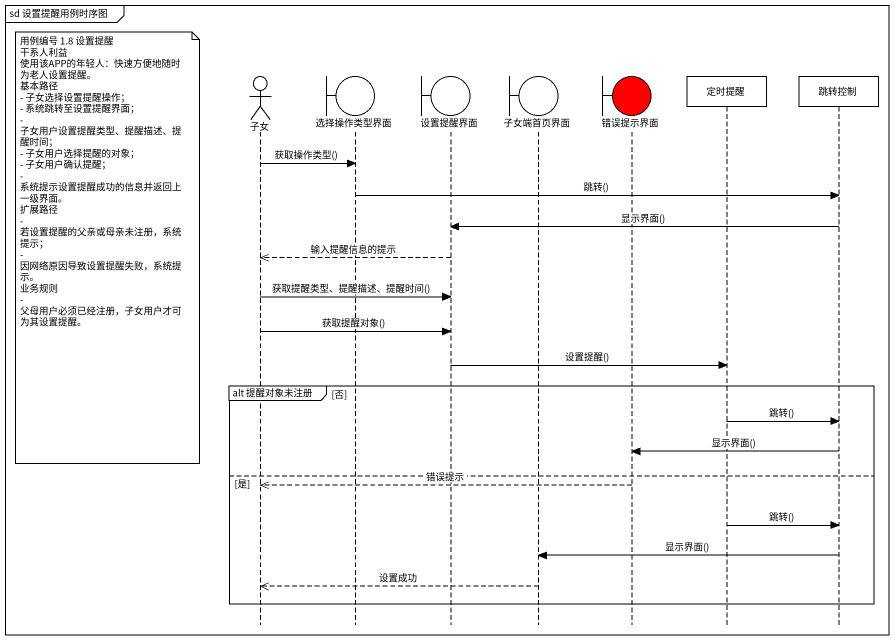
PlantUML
@startuml
mainframe sd 设置提醒用例时序图
hide footbox
actor 子女
boundary 选择操作类型界面
boundary 设置提醒界面
boundary 子女端首页界面
boundary 错误提示界面 #FF0000
participant 定时提醒
participant 跳转控制

子女 -> 选择操作类型界面 : 获取操作类型()
选择操作类型界面 -> 跳转控制 : 跳转()
跳转控制 -> 设置提醒界面 : 显示界面()
note left of 子女
  用例编号 1.8 设置提醒
  干系人利益
  使用该APP的年轻人：快速方便地随时为老人设置提醒。
  基本路径
  - 子女选择设置提醒操作；
  - 系统跳转至设置提醒界面；
  - 子女用户设置提醒类型、提醒描述、提醒时间；
  - 子女用户选择提醒的对象；
  - 子女用户确认提醒；
  - 系统提示设置提醒成功的信息并返回上一级界面。
  扩展路径
  - 若设置提醒的父亲或母亲未注册，系统提示；
  - 因网络原因导致设置提醒失败，系统提示。
  业务规则
  - 父母用户必须已经注册，子女用户才可为其设置提醒。
end note
设置提醒界面 -->> 子女 : 输入提醒信息的提示
子女 -> 设置提醒界面 : 获取提醒类型、提醒描述、提醒时间()
子女 -> 设置提醒界面 : 获取提醒对象()
设置提醒界面 -> 定时提醒 : 设置提醒()
group alt 提醒对象未注册 [否]
  定时提醒 -> 跳转控制 : 跳转()
  跳转控制 -> 错误提示界面 : 显示界面()
else 是
  错误提示界面 -->> 子女 : 错误提示
  定时提醒 -> 跳转控制 : 跳转()
  跳转控制 -> 子女端首页界面 : 显示界面()
  子女端首页界面 -->> 子女 : 设置成功
end
@enduml
